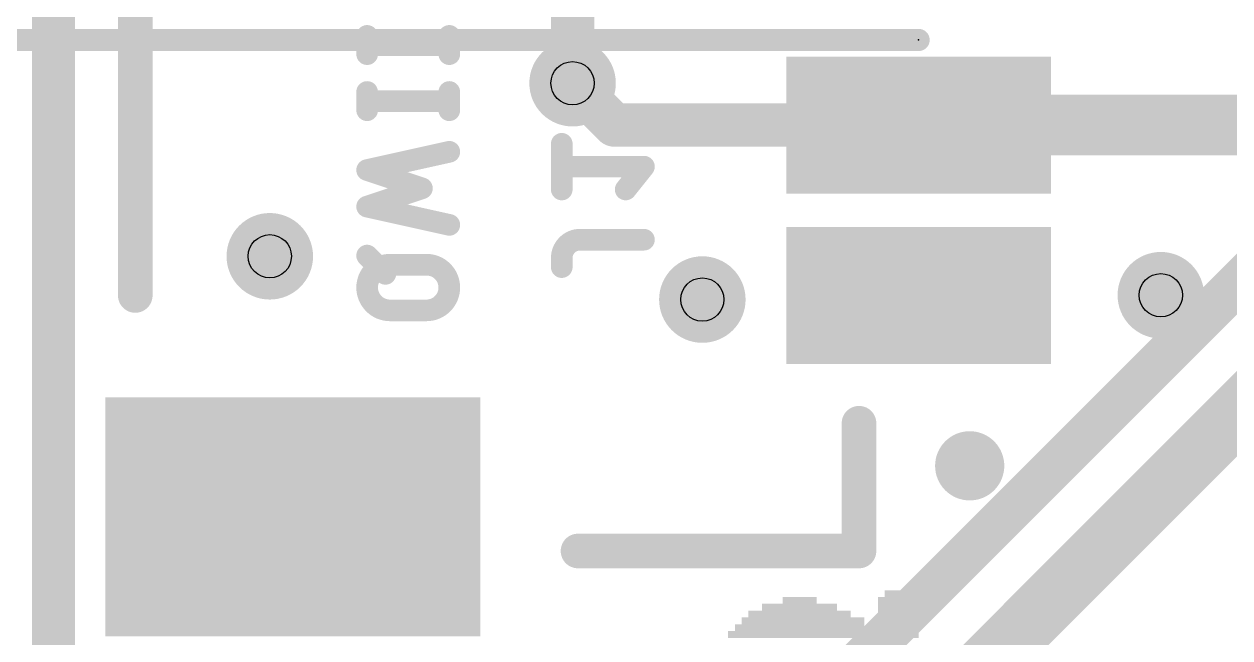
# Model space of a CAD drawing. Extents: x -28.7 to 57.9, y -15.3 to 34.1.
# Drawn here: x -0.17 to 6.91, y 9.19 to 12.79 of the extents above; entities that cross this region are included whole.
import ezdxf

# ---------------------------------------------------------------- set-up
doc = ezdxf.new("R2010")
doc.units = 0
for name, color, linetype in [('1', 12, 'CONTINUOUS'), ('16', 53, 'CONTINUOUS'), ('18', 110, 'CONTINUOUS'), ('20', 53, 'CONTINUOUS'), ('21', 41, 'CONTINUOUS'), ('22', 40, 'CONTINUOUS'), ('24', 53, 'CONTINUOUS'), ('26', 253, 'CONTINUOUS'), ('28', 253, 'CONTINUOUS'), ('30', 253, 'CONTINUOUS'), ('32', 253, 'CONTINUOUS'), ('44', 253, 'CONTINUOUS'), ('47', 253, 'CONTINUOUS')]:
    doc.layers.add(name, color=color, linetype=linetype)

# ---------------------------------------------------------------- blocks, each defined once
blk = doc.blocks.new('RECT')
blk.add_solid([(-0.5, -0.5), (0.5, -0.5), (-0.5, 0.5), (0.5, 0.5)])
blk = doc.blocks.new('ROUNDV')
at = {"const_width": 0.5}
blk.add_lwpolyline([(0, -0.25, 1), (0, 0.25, 1), (0, -0.25)], format="xyb", dxfattribs=at)

msp = doc.modelspace()

# ---------------------------------------------------------------- linework, layer by layer
at = {"layer": '1'}
for points, const_width in [([(0, 0), (0, 25.4)], 0.254), ([(3.048, 14.732), (3.048, 12.446)], 0.254), ([(0, 4.318), (9.9568, 14.2748)], 0.254), ([(5.08, 8.636), (10.1212, 13.6772)], 0.3556)]:
    msp.add_lwpolyline(points, dxfattribs=dict(at, const_width=const_width))
at = {"layer": '1', "const_width": 0.127}
msp.add_lwpolyline([(2.9845, 12.446, 1), (3.1115, 12.446)], format="xyb", dxfattribs=at)
at = {"layer": '16'}
for points, const_width in [([(0, 0), (0, 25.4)], 0.254), ([(3.048, 12.446), (3.294, 12.2)], 0.254), ([(3.294, 12.2), (5.08, 12.2)], 0.254), ([(5.08, 12.2), (8.136, 12.2)], 0.3556)]:
    msp.add_lwpolyline(points, dxfattribs=dict(at, const_width=const_width))
for points, const_width in [([(3.0929, 12.4909, 1), (3.0031, 12.4011)], 0.127), ([(3.294, 12.2635, 1), (3.294, 12.1365)], 0.127), ([(5.08, 12.2889, 1), (5.08, 12.1111)], 0.1778), ([(5.08, 12.1365, 1), (5.08, 12.2635)], 0.127), ([(3.2491, 12.1551, 1), (3.3389, 12.2449)], 0.127)]:
    msp.add_lwpolyline(points, format="xyb", dxfattribs=dict(at, const_width=const_width))
at = {"layer": '20', "const_width": 0.2032}
msp.add_lwpolyline([(0, 25.4), (0, 0)], dxfattribs=at)
at = {"layer": '22', "const_width": 0.2032}
for points in [[(0.48, 11.2), (0.48, 14.2)], [(4.73, 9.7), (4.73, 10.45)], [(3.08, 9.7), (4.73, 9.7)]]:
    msp.add_lwpolyline(points, dxfattribs=at)
at = {"layer": '22'}
for points, const_width in [([(0.4292, 11.2, 1), (0.5308, 11.2)], 0.1016), ([(4.7808, 10.45, 1), (4.6792, 10.45)], 0.1016), ([(5.38, 10.0984, 1), (5.38, 10.3016, 1), (5.38, 10.0984)], 0.2032), ([(3.08, 9.7508, 1), (3.08, 9.6492)], 0.1016), ([(4.73, 9.6492, 1), (4.73, 9.7508)], 0.1016), ([(4.6792, 9.7, 1), (4.7808, 9.7)], 0.1016)]:
    msp.add_lwpolyline(points, format="xyb", dxfattribs=dict(at, const_width=const_width))
at = {"layer": '24'}
msp.add_point((5.08, 12.7), dxfattribs=at)
at = {"layer": '26'}
for points, const_width in [([(3.0163, 12.0903, 1), (2.9527, 12.0903)], 0.0635), ([(2.9845, 11.988, 1), (2.9845, 11.9245)], 0.0635), ([(3.4919, 11.9364, 1), (3.4423, 11.976)], 0.0635), ([(3.4671, 11.9245, 1), (3.4671, 11.988)], 0.0635), ([(2.9527, 11.8222, 1), (3.0163, 11.8222)], 0.0635), ([(3.3351, 11.842, 1), (3.3846, 11.8023)], 0.0635), ([(3.0917, 11.5274, 0.4142), (2.9845, 11.4201)], 0.127), ([(3.0917, 11.5591, 1), (3.0917, 11.4956)], 0.0635), ([(3.0917, 11.4956, 1), (3.0917, 11.5591)], 0.0635), ([(3.4671, 11.4956, 1), (3.4671, 11.5591)], 0.0635), ([(3.0163, 11.4201, 1), (2.9527, 11.4201)], 0.0635), ([(2.9527, 11.4201, 1), (3.0163, 11.4201)], 0.0635), ([(2.9527, 11.3665, 1), (3.0163, 11.3665)], 0.0635)]:
    msp.add_lwpolyline(points, format="xyb", dxfattribs=dict(at, const_width=const_width))
at = {"layer": '26', "const_width": 0.127}
for points in [[(2.9845, 11.8222), (2.9845, 12.0903)], [(3.4671, 11.9562), (2.9845, 11.9562)], [(3.3599, 11.8222), (3.4671, 11.9562)], [(3.4671, 11.5274), (3.0917, 11.5274)], [(2.9845, 11.4201), (2.9845, 11.3665)]]:
    msp.add_lwpolyline(points, dxfattribs=at)
at = {"layer": '28', "const_width": 0.127}
for points in [[(1.8415, 12.6166), (1.8415, 12.7238)], [(2.3241, 12.6166), (2.3241, 12.7238)], [(2.3241, 12.6702), (1.8415, 12.6702)], [(1.8415, 12.2874), (1.8415, 12.3946)], [(2.3241, 12.341), (1.8415, 12.341)], [(2.3241, 12.2874), (2.3241, 12.3946)], [(1.8415, 11.9362), (2.3241, 12.0434)], [(2.1632, 11.8289), (1.8415, 11.9362)], [(1.8415, 11.7217), (2.1632, 11.8289)], [(2.3241, 11.6144), (1.8415, 11.7217)], [(1.9487, 11.327), (1.8415, 11.4342)], [(2.19, 11.3806), (1.9756, 11.3806)], [(1.9756, 11.1125), (2.19, 11.1125)]]:
    msp.add_lwpolyline(points, dxfattribs=at)
at = {"layer": '28'}
for points, const_width in [([(1.8733, 12.7238, 1), (1.8098, 12.7238)], 0.0635), ([(2.3559, 12.7238, 1), (2.2923, 12.7238)], 0.0635), ([(1.8415, 12.7019, 1), (1.8415, 12.6384)], 0.0635), ([(2.3241, 12.6384, 1), (2.3241, 12.7019)], 0.0635), ([(1.8098, 12.6166, 1), (1.8733, 12.6166)], 0.0635), ([(2.2923, 12.6166, 1), (2.3559, 12.6166)], 0.0635), ([(1.8415, 12.3727, 1), (1.8415, 12.3092)], 0.0635), ([(1.8733, 12.3946, 1), (1.8098, 12.3946)], 0.0635), ([(2.3559, 12.3946, 1), (2.2923, 12.3946)], 0.0635), ([(2.3241, 12.3092, 1), (2.3241, 12.3727)], 0.0635), ([(1.8098, 12.2874, 1), (1.8733, 12.2874)], 0.0635), ([(2.2923, 12.2874, 1), (2.3559, 12.2874)], 0.0635), ([(2.331, 12.0124, 1), (2.3172, 12.0744)], 0.0635), ([(1.8515, 11.9663, 1), (1.8315, 11.9061)], 0.0635), ([(1.8346, 11.9672, 1), (1.8484, 11.9052)], 0.0635), ([(2.1532, 11.7988, 1), (2.1733, 11.8591)], 0.0635), ([(2.1733, 11.7988, 1), (2.1532, 11.8591)], 0.0635), ([(1.8484, 11.7527, 1), (1.8346, 11.6907)], 0.0635), ([(1.8315, 11.7518, 1), (1.8515, 11.6916)], 0.0635), ([(2.3172, 11.5834, 1), (2.331, 11.6454)], 0.0635), ([(1.864, 11.4567, 1), (1.819, 11.4118)], 0.0635), ([(1.9756, 11.3806, 1), (1.9756, 11.1125)], 0.127), ([(1.9756, 11.4124, 1), (1.9756, 11.3489)], 0.0635), ([(1.9756, 11.3489, 1), (1.9756, 11.4124)], 0.0635), ([(2.19, 11.1125, 1), (2.19, 11.3806)], 0.127), ([(2.19, 11.4124, 1), (2.19, 11.3489)], 0.0635), ([(2.19, 11.3489, 1), (2.19, 11.4124)], 0.0635), ([(1.9263, 11.3045, 1), (1.9712, 11.3494)], 0.0635), ([(1.9756, 11.1443, 1), (1.9756, 11.0808)], 0.0635), ([(1.9756, 11.0807, 1), (1.9756, 11.1442)], 0.0635), ([(2.19, 11.1443, 1), (2.19, 11.0808)], 0.0635), ([(2.19, 11.0808, 1), (2.19, 11.1443)], 0.0635)]:
    msp.add_lwpolyline(points, format="xyb", dxfattribs=dict(at, const_width=const_width))
at = {"layer": '44'}
for centre in [(3.048, 12.446), (1.27, 11.43), (3.81, 11.176), (6.5024, 11.2014)]:
    msp.add_circle(centre, 0.127, dxfattribs=at)
at = {"layer": '47', "const_width": 0.13}
msp.add_lwpolyline([(5.08, 12.7), (-4.49, 12.7)], dxfattribs=at)
at = {"layer": '47', "const_width": 0.065}
msp.add_lwpolyline([(5.08, 12.6675, 1), (5.08, 12.7325)], format="xyb", dxfattribs=at)

# ---------------------------------------------------------------- block references
at = {"layer": '16', "rotation": 90}
for p, xscale, yscale in [((5.08, 12.2), 0.6, 1.35), ((5.08, 11.2), 0.6, 1.35), ((1.405, 9.9), 1.2, 2)]:
    msp.add_blockref('RECT', p, dxfattribs=dict(at, xscale=xscale, yscale=yscale))
at = {"layer": '18', "xscale": 0.508, "yscale": 0.508}
for p in [(3.048, 12.446), (3.048, 12.446), (1.27, 11.43), (1.27, 11.43), (3.81, 11.176), (3.81, 11.176), (6.5024, 11.2014), (6.5024, 11.2014)]:
    msp.add_blockref('ROUNDV', p, dxfattribs=at)
at = {"layer": '21', "yscale": 0.04}
for p, xscale in [((4.381, 9.41), 0.2), ((4.961, 9.41), 0.24), ((4.961, 9.45), 0.16), ((4.381, 9.33), 0.6), ((4.381, 9.37), 0.44), ((4.961, 9.37), 0.24), ((4.961, 9.33), 0.24), ((4.401, 9.29), 0.72), ((4.961, 9.29), 0.24), ((4.361, 9.21), 0.8), ((4.381, 9.25), 0.76), ((4.961, 9.25), 0.24), ((4.961, 9.21), 0.24)]:
    msp.add_blockref('RECT', p, dxfattribs=dict(at, xscale=xscale))
at = {"layer": '30', "rotation": 90}
for p, xscale, yscale in [((5.08, 12.2), 0.8032, 1.5532), ((5.08, 11.2), 0.8032, 1.5532), ((1.405, 9.9), 1.4032, 2.2032)]:
    msp.add_blockref('RECT', p, dxfattribs=dict(at, xscale=xscale, yscale=yscale))
at = {"layer": '32', "rotation": 90}
for p, xscale, yscale in [((5.08, 12.2), 0.6, 1.35), ((5.08, 11.2), 0.6, 1.35), ((1.405, 9.9), 1.2, 2)]:
    msp.add_blockref('RECT', p, dxfattribs=dict(at, xscale=xscale, yscale=yscale))

doc.saveas('drawing.dxf')
